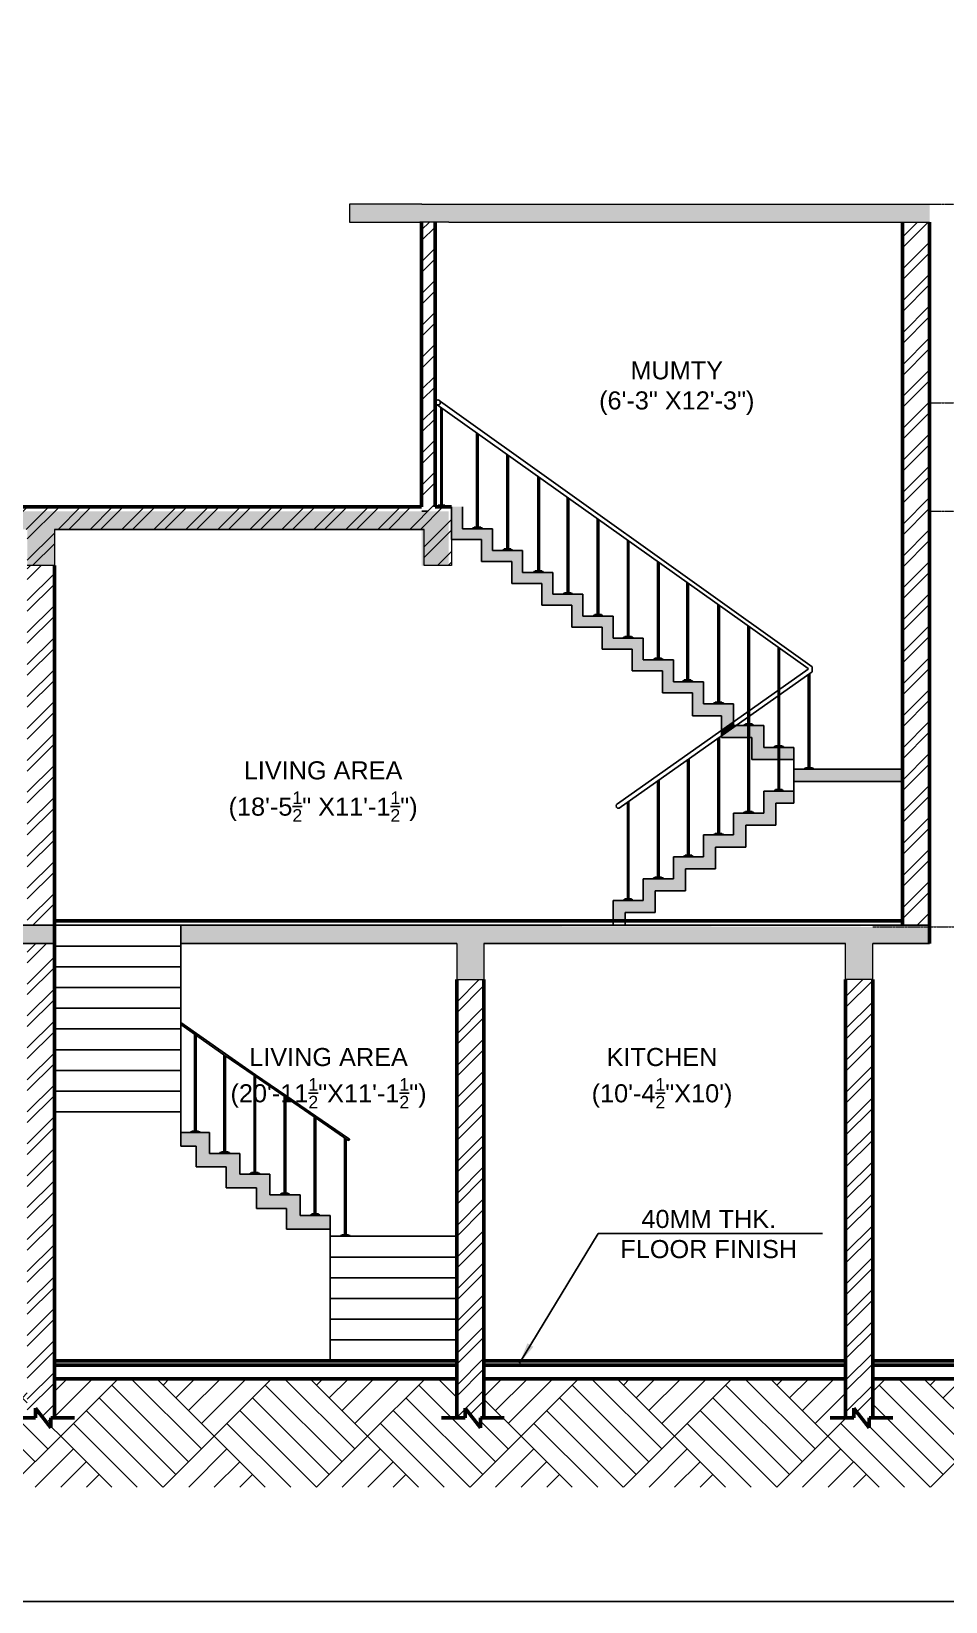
# Model space of a CAD drawing. Header units: inches. Extents: x -22123 to -20407, y -44696 to -43478.
# Drawn here: x -20939 to -20635, y -44696 to -44175 of the extents above; entities that cross this region are included whole.
import ezdxf

# ---------------------------------------------------------------- set-up
doc = ezdxf.new("R2010")
doc.units = ezdxf.units.IN
doc.header["$LTSCALE"] = 0.01
doc.header["$MEASUREMENT"] = 0
doc.linetypes.add('DASHED2', pattern=[0.375, 0.25, -0.125])
for name, color, linetype in [('\\M+5CCEE\\M+5B3E4', 7, 'Continuous'), ('elev', 45, 'Continuous'), ('TEXT', 7, 'Continuous')]:
    doc.layers.add(name, color=color, linetype=linetype)
for name, color, linetype, lineweight in [('A-HATCH', 9, 'Continuous', 5), ('DIMENSION', 253, 'Continuous', 0), ('wall', 30, 'Continuous', 50), ('window', 132, 'Continuous', 25)]:
    doc.layers.add(name, color=color, linetype=linetype, lineweight=lineweight)
doc.styles.get("Standard").update_dxf_attribs({"font": 'arial.ttf'})
doc.dimstyles.get("Standard").update_dxf_attribs({"dimtxt": 6, "dimasz": 2, "dimexe": 0.18, "dimexo": 0.0625, "dimgap": 0.09, "dimtad": 0, "dimtih": 1, "dimtoh": 1, "dimdec": 1, "dimzin": 0, "dimdsep": 46, "dimlunit": 4, "dimtxsty": 'Standard', "dimblk": 'ARCHTICK', "dimcen": 0.09, "dimadec": 0, "dimazin": 0, "dimtfac": 1, "dimtdec": 1, "dimtofl": 0, "dimtmove": 0, "dimatfit": 3, "dimfxl": 1, "dimtolj": 1, "dimtzin": 0, "dimarcsym": 0})

# ---------------------------------------------------------------- blocks, each defined once
blk = doc.blocks.new('_ArchTick')
at = {"color": 0, "linetype": 'ByBlock', "const_width": 0.15}
blk.add_lwpolyline([(-0.5, -0.5), (0.5, 0.5)], dxfattribs=at)

msp = doc.modelspace()

# ---------------------------------------------------------------- hatches: boundary and pattern name
at = {"layer": 'A-HATCH'}
h = msp.add_hatch(color=141, dxfattribs=at)
h.dxf.hatch_style = 1
h.paths.add_polyline_path([(-20809.09953, -44232.41047), (-20833.09894, -44232.41047), (-20833.09894, -44238.41047), (-20809.09953, -44238.41047), (-20800.09953, -44238.41047), (-20640.59953, -44238.41047), (-20640.59953, -44232.41047)])
h = msp.add_hatch(dxfattribs=at)
h.set_pattern_fill('ANSI32', color=256, scale=20, angle=360)
h.set_pattern_definition([(45, (-404.9, -3.7376), (-5.3033009, 5.3033009), []), (45, (-401.3646, -3.7376), (-5.3033009, 5.3033009), [])])
h.paths.add_polyline_path([(-20804.60903, -44238.41047), (-20809.10903, -44238.41047), (-20809.10903, -44332.90913), (-21157.45668, -44332.91047), (-21157.45668, -44334.41047), (-21157.45668, -44352.41047), (-21106.45668, -44352.41047), (-21106.45668, -44340.41047), (-21050.95668, -44340.41047), (-21050.95668, -44352.41047), (-21041.95668, -44352.41047), (-21041.95668, -44340.41047), (-20990.95668, -44340.41047), (-20990.95668, -44352.41047), (-20981.95668, -44352.41047), (-20981.95668, -44340.41047), (-20939.95668, -44340.41047), (-20939.95668, -44352.41047), (-20930.95668, -44352.41047), (-20930.95668, -44340.41047), (-20808.23111, -44340.41047), (-20808.23111, -44352.42345), (-20799.23111, -44352.42345), (-20799.23111, -44332.9091), (-20800.94126, -44332.9091), (-20800.94126, -44332.90911), (-20804.60903, -44332.90911)])
h = msp.add_hatch(dxfattribs=at)
h.set_pattern_fill('ANSI32', color=256, scale=20, angle=360)
h.set_pattern_definition([(45, (-41777.238, -37539.327), (-5.3033009, 5.3033009), []), (45, (-41773.702, -37539.327), (-5.3033009, 5.3033009), [])])
h.paths.add_polyline_path([(-21106.45668, -44544.41047), (-21115.45668, -44544.41047), (-21115.45668, -44635.41047), (-21112.70836, -44635.41047), (-21112.70836, -44632.11218), (-21107.62933, -44638.70875), (-21107.62933, -44635.41047), (-21106.45668, -44635.41047)])
h.paths.add_polyline_path([(-21068.95668, -44489.85604), (-21077.95668, -44489.85604), (-21077.95668, -44635.41047), (-21075.20836, -44635.41047), (-21075.20836, -44632.11218), (-21070.12933, -44638.70875), (-21070.12933, -44635.41047), (-21068.95668, -44635.41047)])
h.paths.add_polyline_path([(-20939.95668, -44635.41047), (-20937.20836, -44635.41047), (-20937.20836, -44632.11218), (-20932.12933, -44638.70875), (-20932.12933, -44635.41047), (-20930.95668, -44635.41047), (-20930.95668, -44477.85604), (-20939.95668, -44477.85604)])
h.paths.add_polyline_path([(-20788.45668, -44489.85604), (-20797.45668, -44489.85604), (-20797.45668, -44635.41047), (-20794.70836, -44635.41047), (-20794.70836, -44632.11218), (-20789.62933, -44638.70875), (-20789.62933, -44635.41047), (-20788.45668, -44635.41047)])
h.paths.add_polyline_path([(-20659.45668, -44489.85604), (-20668.45668, -44489.85604), (-20668.45668, -44635.41047), (-20665.70836, -44635.41047), (-20665.70836, -44632.11218), (-20660.62933, -44638.70875), (-20660.62933, -44635.41047), (-20659.45668, -44635.41047)])
h.paths.add_polyline_path([(-20649.59953, -44471.85604), (-20640.59953, -44471.85604), (-20640.59953, -44374.18311), (-20640.59953, -44238.41047), (-20649.59953, -44238.41047), (-20649.59953, -44374.18311)])
h.paths.add_polyline_path([(-20930.95668, -44352.41047), (-20939.95668, -44352.41047), (-20939.95668, -44471.85604), (-20930.95668, -44471.85604)])
h.paths.add_polyline_path([(-20986.45668, -44471.85604), (-20981.95668, -44471.85604), (-20981.95668, -44352.41047), (-20986.45668, -44352.41047)])
h.paths.add_polyline_path([(-21050.95668, -44471.85604), (-21046.45668, -44471.85604), (-21046.45668, -44352.41047), (-21050.95668, -44352.41047)])
h.paths.add_polyline_path([(-21115.45668, -44471.85604), (-21110.97539, -44471.85604), (-21110.95668, -44352.41047), (-21115.45668, -44352.41047)])
h = msp.add_hatch(color=141, dxfattribs=at)
h.dxf.hatch_style = 1
h.paths.add_polyline_path([(-21115.45668, -44471.85604), (-21157.45668, -44471.85604), (-21157.45668, -44491.49022), (-21157.45668, -44489.85604), (-21115.45668, -44489.85604), (-21077.95668, -44489.85604), (-21068.95668, -44489.85604), (-21068.95668, -44477.85604), (-20930.95668, -44477.85604), (-20930.95668, -44471.85604), (-21077.95668, -44471.85604)])
h.paths.add_polyline_path([(-21157.45668, -44334.41047), (-21157.45668, -44352.41047), (-21106.45668, -44352.41047), (-21106.45668, -44340.41047), (-21050.95668, -44340.41047), (-21050.95668, -44352.41047), (-21041.95668, -44352.41047), (-21041.95668, -44340.41047), (-20990.95668, -44340.41047), (-20990.95668, -44352.41047), (-20981.95668, -44352.41047), (-20981.95668, -44340.41047), (-20939.95668, -44340.41047), (-20939.95668, -44352.41047), (-20930.95668, -44352.41047), (-20930.95668, -44340.41047), (-20809.09953, -44340.41047), (-20809.09953, -44352.42345), (-20800.09953, -44352.42345), (-20800.09953, -44334.41047), (-20807.17953, -44334.41047), (-20807.17953, -44334.41066), (-20809.09972, -44334.41066)])
h.paths.add_polyline_path([(-20788.45668, -44477.85604), (-20668.45668, -44477.85604), (-20668.45668, -44489.85604), (-20659.45668, -44489.85604), (-20659.45668, -44477.85604), (-20640.59953, -44477.85604), (-20640.59953, -44472.41047), (-20888.95668, -44471.85604), (-20888.95668, -44477.85604), (-20797.45668, -44477.85604), (-20797.45668, -44489.85604), (-20788.45668, -44489.85604)])
h = msp.add_hatch(color=256, dxfattribs=at)
h.dxf.hatch_style = 1
h.paths.add_polyline_path([(-20749.23111, -44372.85647), (-20749.23111, -44380.11962), (-20739.23111, -44380.11962), (-20739.23111, -44387.38278), (-20729.23111, -44387.38278), (-20729.23111, -44394.64594), (-20719.23111, -44394.64594), (-20719.23111, -44402.27752), (-20709.59953, -44402.27752), (-20709.59953, -44407.08758), (-20705.59953, -44404.26047), (-20705.59953, -44398.27752), (-20715.59953, -44398.27752), (-20715.59953, -44391.01436), (-20725.59953, -44391.01436), (-20725.59953, -44383.7512), (-20735.59953, -44383.7512), (-20735.59953, -44376.48805), (-20745.59953, -44376.48805), (-20745.59953, -44369.22489), (-20755.59953, -44369.22489), (-20755.59953, -44361.96173), (-20765.59953, -44361.96173), (-20765.59953, -44354.69857), (-20775.59953, -44354.69857), (-20775.59953, -44347.43541), (-20785.59953, -44347.43541), (-20785.59953, -44340.17226), (-20795.59953, -44340.17226), (-20795.59953, -44332.9091), (-20799.23111, -44332.9091), (-20799.23111, -44343.80383), (-20789.23111, -44343.80383), (-20789.23111, -44351.06699), (-20779.23111, -44351.06699), (-20779.23111, -44358.33015), (-20769.23111, -44358.33015), (-20769.23111, -44365.59331), (-20759.23111, -44365.59331), (-20759.23111, -44372.85647)])
h = msp.add_hatch(color=256, dxfattribs=at)
h.dxf.hatch_style = 1
h.paths.add_polyline_path([(-20704.81197, -44405.54068), (-20705.59953, -44405.54068), (-20705.59953, -44404.26047), (-20709.59953, -44407.08758), (-20709.59953, -44408.92442)])
h = msp.add_hatch(color=256, dxfattribs=at)
h.dxf.hatch_style = 1
h.paths.add_polyline_path([(-20715.59953, -44449.11962), (-20725.59953, -44449.11962), (-20725.59953, -44456.38278), (-20735.59953, -44456.38278), (-20735.59953, -44463.64594), (-20745.59953, -44463.64594), (-20745.59953, -44470.36276), (-20741.59953, -44470.36244), (-20741.59953, -44467.64594), (-20731.59953, -44467.64594), (-20731.59953, -44460.38278), (-20721.59953, -44460.38278), (-20721.59953, -44453.11962), (-20711.59953, -44453.11962), (-20711.59953, -44445.85647), (-20701.59953, -44445.85647), (-20701.59953, -44438.59331), (-20691.59953, -44438.59331), (-20691.59953, -44431.33015), (-20685.59953, -44431.33015), (-20685.59953, -44427.33015), (-20695.59953, -44427.33015), (-20695.59953, -44434.59331), (-20705.59953, -44434.59331), (-20705.59953, -44441.85647), (-20715.59953, -44441.85647)])
h.paths.add_polyline_path([(-20685.59953, -44420.06699), (-20685.59953, -44424.06699), (-20649.59953, -44424.06699), (-20649.59953, -44420.06699)])
h.paths.add_polyline_path([(-20699.59953, -44416.80383), (-20690.86635, -44416.80383), (-20690.86635, -44412.80383), (-20692.18566, -44412.80383), (-20695.59953, -44412.80383), (-20695.59953, -44405.54068), (-20700.33271, -44405.54068), (-20700.33271, -44409.54068), (-20699.59953, -44409.54068)])
h.paths.add_polyline_path([(-20690.33271, -44412.80383), (-20690.33271, -44414.12357), (-20690.33271, -44416.80383), (-20685.59953, -44416.80383), (-20685.59953, -44412.80383)])
h.paths.add_polyline_path([(-20700.86635, -44409.54068), (-20700.86635, -44405.54068), (-20702.18566, -44405.54068), (-20704.81197, -44405.54068), (-20709.59953, -44408.92442), (-20709.59953, -44409.54068)])
h = msp.add_hatch(color=256, dxfattribs=at)
h.dxf.hatch_style = 1
h.paths.add_polyline_path([(-20869.45668, -44554.45857), (-20869.45668, -44547.57503), (-20879.45668, -44547.57503), (-20879.45668, -44540.69148), (-20888.95668, -44540.69148), (-20888.95668, -44545.19148), (-20883.95668, -44545.19148), (-20883.95668, -44552.07503), (-20873.95668, -44552.07503), (-20873.95668, -44558.95857), (-20863.95668, -44558.95857), (-20863.95668, -44565.84211), (-20853.95668, -44565.84211), (-20853.95668, -44572.72566), (-20839.45668, -44572.72566), (-20839.45668, -44568.22566), (-20849.45668, -44568.22566), (-20849.45668, -44561.34211), (-20859.45668, -44561.34211), (-20859.45668, -44554.45857)])
h = msp.add_hatch(dxfattribs=at)
h.set_pattern_fill('AR-PARQ1', color=256, scale=3, angle=45)
h.set_pattern_definition([(135, (-41777.238, -37539.327), (-50.91169, 4e-15), [36, -36]), (135, (-41772.995, -37535.084), (-50.91169, 4e-15), [36, -36]), (135, (-41768.753, -37530.84), (-50.91169, 4e-15), [36, -36]), (135, (-41764.51, -37526.6), (-50.91169, 4e-15), [36, -36]), (135, (-41760.267, -37522.356), (-50.91169, 4e-15), [36, -36]), (135, (-41756.025, -37518.114), (-50.91169, 4e-15), [36, -36]), (135, (-41751.782, -37513.87), (-50.91169, 4e-15), [36, -36]), (45, (-41802.694, -37513.87), (50.91169, -4e-15), [36, -36]), (45, (-41806.936, -37509.63), (50.91169, -4e-15), [36, -36]), (45, (-41811.18, -37505.386), (50.91169, -4e-15), [36, -36]), (45, (-41815.42, -37501.143), (50.91169, -4e-15), [36, -36]), (45, (-41819.664, -37496.9), (50.91169, -4e-15), [36, -36]), (45, (-41823.907, -37492.658), (50.91169, -4e-15), [36, -36]), (45, (-41828.15, -37488.415), (50.91169, -4e-15), [36, -36])])
h.paths.add_polyline_path([(-20580.97483, -44622.41047), (-20659.45668, -44622.41047), (-20659.45668, -44635.41047), (-20660.62933, -44635.41047), (-20660.62933, -44638.70875), (-20665.70836, -44632.11218), (-20665.70836, -44635.41047), (-20668.45668, -44635.41047), (-20668.45668, -44622.41047), (-20788.45668, -44622.41047), (-20788.45668, -44635.41047), (-20789.62933, -44635.41047), (-20789.62933, -44638.70875), (-20794.70836, -44632.11218), (-20794.70836, -44635.41047), (-20797.45668, -44635.41047), (-20797.45668, -44622.41047), (-20930.95668, -44622.41047), (-20930.95668, -44635.41047), (-20932.12933, -44635.41047), (-20932.12933, -44638.70875), (-20937.20836, -44632.11218), (-20937.20836, -44635.41047), (-20939.95668, -44635.41047), (-20939.95668, -44622.41047), (-21068.95668, -44622.41047), (-21068.95668, -44635.41047), (-21070.12933, -44635.41047), (-21070.12933, -44638.70875), (-21075.20836, -44632.11218), (-21075.20836, -44635.41047), (-21077.95668, -44635.41047), (-21077.95668, -44622.41047), (-21106.45668, -44622.41047), (-21106.45668, -44635.41047), (-21107.62933, -44635.41047), (-21107.62933, -44638.70875), (-21112.70836, -44632.11218), (-21112.70836, -44635.41047), (-21115.45668, -44635.41047), (-21115.45668, -44622.41047), (-21225.56542, -44622.41047), (-21225.56542, -44658.41047), (-20580.97483, -44658.41047)])

# ---------------------------------------------------------------- linework, layer by layer
for p, q in [((-20930.95668, -44340.41047), (-20808.23111, -44340.41047)), ((-21077.95668, -44471.85604), (-20930.95668, -44471.85604)), ((-20930.95668, -44470.35517), (-20745.59953, -44470.35517)), ((-20930.95668, -44471.85604), (-20876.95668, -44471.85604)), ((-20888.95668, -44540.69148), (-20888.95668, -44471.85604)), ((-20888.95668, -44471.85604), (-20797.45668, -44471.85604)), ((-20888.95668, -44471.85604), (-20640.59953, -44471.85604)), ((-20930.95668, -44477.85604), (-21068.95668, -44477.85604)), ((-20930.95668, -44478.73958), (-20888.95668, -44478.73958)), ((-20888.95668, -44477.85604), (-20797.45668, -44477.85604)), ((-20788.45668, -44477.85604), (-20668.45668, -44477.85604)), ((-20659.45668, -44477.85604), (-20640.59953, -44477.85604)), ((-20930.95668, -44485.62313), (-20888.95668, -44485.62313)), ((-20930.95668, -44492.50667), (-20888.95668, -44492.50667)), ((-20930.95668, -44499.39022), (-20888.95668, -44499.39022)), ((-20930.95668, -44506.27376), (-20888.95668, -44506.27376)), ((-20930.95668, -44513.1573), (-20888.95668, -44513.1573)), ((-20930.95668, -44520.04085), (-20888.95668, -44520.04085)), ((-20930.95668, -44526.92439), (-20888.95668, -44526.92439)), ((-20930.95668, -44533.80794), (-20888.95668, -44533.80794)), ((-20888.95668, -44540.69148), (-20879.45668, -44540.69148)), ((-20888.95668, -44540.69148), (-20888.95668, -44545.19148)), ((-20879.45668, -44547.57503), (-20879.45668, -44540.69148)), ((-20888.95668, -44545.19148), (-20883.95668, -44545.19148)), ((-20883.95668, -44552.07503), (-20883.95668, -44545.19148)), ((-20879.45668, -44547.57503), (-20869.45668, -44547.57503)), ((-20869.45668, -44554.45857), (-20869.45668, -44547.57503)), ((-20883.95668, -44552.07503), (-20873.95668, -44552.07503)), ((-20873.95668, -44558.95857), (-20873.95668, -44552.07503)), ((-20869.45668, -44554.45857), (-20859.45668, -44554.45857)), ((-20859.45668, -44561.34211), (-20859.45668, -44554.45857)), ((-20873.95668, -44558.95857), (-20863.95668, -44558.95857)), ((-20863.95668, -44565.84211), (-20863.95668, -44558.95857)), ((-20863.95668, -44565.84211), (-20853.95668, -44565.84211)), ((-20859.45668, -44561.34211), (-20849.45668, -44561.34211)), ((-20853.95668, -44572.72566), (-20853.95668, -44565.84211)), ((-20849.45668, -44568.22566), (-20849.45668, -44561.34211)), ((-20849.45668, -44568.22566), (-20839.45668, -44568.22566)), ((-20839.45668, -44616.41047), (-20839.45668, -44568.22566)), ((-20853.95668, -44572.72566), (-20839.45668, -44572.72566)), ((-20839.45668, -44575.1092), (-20797.45668, -44575.1092)), ((-20839.45668, -44581.99275), (-20797.45668, -44581.99275)), ((-20839.45668, -44588.87629), (-20797.45668, -44588.87629)), ((-20839.45668, -44595.75984), (-20797.45668, -44595.75984)), ((-20839.45668, -44602.64338), (-20797.45668, -44602.64338)), ((-20839.45668, -44609.52692), (-20797.45668, -44609.52692))]:
    msp.add_line(p, q)
at = {"layer": '\\M+5CCEE\\M+5B3E4', "color": 153, "linetype": 'DASHED2', "lineweight": 0}
for p, q in [((-20640.59953, -44232.41047), (-20551.80302, -44232.41047)), ((-20640.59953, -44298.41047), (-20551.80302, -44298.41047)), ((-20640.59953, -44334.41047), (-20551.80302, -44334.41047)), ((-20659.45668, -44472.41047), (-20550.14941, -44472.41047)), ((-20659.45668, -44472.41047), (-20550.14941, -44472.41047)), ((-20659.45668, -44616.41047), (-20550.14941, -44616.41047))]:
    msp.add_line(p, q, dxfattribs=at)
at = {"layer": 'DIMENSION', "color": 0, "lineweight": 0, "ltscale": 12}
for p, q in [((-20809.09894, -44232.41047), (-20833.09894, -44232.41047)), ((-20833.09894, -44232.41047), (-20833.09894, -44238.41047)), ((-20809.09953, -44232.41047), (-20640.59953, -44232.41047)), ((-20833.09894, -44238.41047), (-20809.09953, -44238.41047)), ((-20800.09953, -44238.41047), (-20809.09953, -44238.41047)), ((-20800.09953, -44238.41047), (-20640.59953, -44238.41047)), ((-20799.23111, -44332.9091), (-20799.23111, -44352.42345)), ((-20930.95668, -44340.41047), (-20930.95668, -44352.41047)), ((-20808.23111, -44352.42345), (-20808.23111, -44340.41047)), ((-20930.95668, -44352.41047), (-20939.95668, -44352.41047)), ((-20799.23111, -44352.42345), (-20808.23111, -44352.42345)), ((-20797.45668, -44477.85604), (-20797.45668, -44489.85604)), ((-20788.45668, -44477.85604), (-20788.45668, -44489.85604)), ((-20668.45668, -44489.85604), (-20668.45668, -44477.85604)), ((-20659.45668, -44489.85604), (-20659.45668, -44477.85604)), ((-20797.45668, -44489.85604), (-20788.45668, -44489.85604)), ((-20659.45668, -44489.85604), (-20668.45668, -44489.85604))]:
    msp.add_line(p, q, dxfattribs=at)
at = {"layer": 'elev'}
for p, q in [((-20680.849, -44386.54124), (-20804.00539, -44299.04866)), ((-20679.51489, -44386.06364), (-20802.91352, -44297.981)), ((-20802.79421, -44332.37546), (-20802.79421, -44299.90911)), ((-20802.26057, -44332.37546), (-20802.26057, -44300.28822)), ((-20790.86635, -44339.63861), (-20790.86635, -44308.38288)), ((-20790.33271, -44339.63861), (-20790.33271, -44308.76199)), ((-20802.79421, -44332.37546), (-20802.79421, -44312.84886)), ((-20802.26057, -44332.37546), (-20802.26057, -44312.58204)), ((-20780.86635, -44346.90177), (-20780.86635, -44315.48706)), ((-20790.86635, -44339.63861), (-20790.86635, -44320.11201)), ((-20790.33271, -44339.63861), (-20790.33271, -44319.84519)), ((-20780.33271, -44346.90177), (-20780.33271, -44315.86617)), ((-20770.59953, -44354.16493), (-20770.59953, -44322.7808)), ((-20770.06589, -44354.16493), (-20770.06589, -44323.15991)), ((-20780.86635, -44346.90177), (-20780.86635, -44327.37517)), ((-20780.33271, -44346.90177), (-20780.33271, -44327.10835)), ((-20760.86635, -44361.42808), (-20760.86635, -44329.69543)), ((-20760.33271, -44361.42808), (-20760.33271, -44330.07454)), ((-20800.94126, -44332.64228), (-20804.11352, -44332.64228)), ((-20804.11352, -44332.90911), (-20804.11352, -44332.64228)), ((-20804.11352, -44332.90911), (-20800.94126, -44332.90911)), ((-20803.63543, -44332.37546), (-20801.41935, -44332.37546)), ((-20803.63543, -44332.64228), (-20803.63543, -44332.37546)), ((-20801.41935, -44332.64228), (-20803.63543, -44332.64228)), ((-20801.41935, -44332.37546), (-20801.41935, -44332.64228)), ((-20800.94126, -44332.90911), (-20800.94126, -44332.64228)), ((-20770.59953, -44354.16493), (-20770.59953, -44334.63833)), ((-20770.06589, -44354.16493), (-20770.06589, -44334.37151)), ((-20789.0134, -44339.90543), (-20792.18566, -44339.90543)), ((-20792.18566, -44340.17226), (-20792.18566, -44339.90543)), ((-20792.18566, -44340.17226), (-20789.0134, -44340.17226)), ((-20791.70757, -44339.63861), (-20789.49149, -44339.63861)), ((-20791.70757, -44339.90543), (-20791.70757, -44339.63861)), ((-20789.49149, -44339.90543), (-20791.70757, -44339.90543)), ((-20789.49149, -44339.63861), (-20789.49149, -44339.90543)), ((-20789.0134, -44340.17226), (-20789.0134, -44339.90543)), ((-20760.33271, -44361.42808), (-20760.33271, -44341.63466)), ((-20750.86635, -44368.69124), (-20750.86635, -44336.79962)), ((-20750.33271, -44368.69124), (-20750.33271, -44337.17873)), ((-20781.70757, -44346.90177), (-20779.49149, -44346.90177)), ((-20781.70757, -44347.16859), (-20781.70757, -44346.90177)), ((-20779.49149, -44346.90177), (-20779.49149, -44347.16859)), ((-20760.86635, -44361.42808), (-20760.86635, -44341.90149)), ((-20740.86635, -44375.9544), (-20740.86635, -44343.9038)), ((-20740.33271, -44375.9544), (-20740.33271, -44344.28291)), ((-20779.0134, -44347.16859), (-20782.18566, -44347.16859)), ((-20782.18566, -44347.43541), (-20782.18566, -44347.16859)), ((-20782.18566, -44347.43541), (-20779.0134, -44347.43541)), ((-20779.49149, -44347.16859), (-20781.70757, -44347.16859)), ((-20779.0134, -44347.43541), (-20779.0134, -44347.16859)), ((-20750.86635, -44368.69124), (-20750.86635, -44349.16464)), ((-20750.33271, -44368.69124), (-20750.33271, -44348.89782)), ((-20730.86635, -44383.21756), (-20730.86635, -44351.00798)), ((-20730.33271, -44383.21756), (-20730.33271, -44351.3871)), ((-20768.74658, -44354.43175), (-20771.91884, -44354.43175)), ((-20771.91884, -44354.69857), (-20771.91884, -44354.43175)), ((-20771.91884, -44354.69857), (-20768.74658, -44354.69857)), ((-20771.44075, -44354.16493), (-20769.22467, -44354.16493)), ((-20771.44075, -44354.43175), (-20771.44075, -44354.16493)), ((-20769.22467, -44354.43175), (-20771.44075, -44354.43175)), ((-20769.22467, -44354.16493), (-20769.22467, -44354.43175)), ((-20768.74658, -44354.69857), (-20768.74658, -44354.43175)), ((-20740.86635, -44375.9544), (-20740.86635, -44356.4278)), ((-20740.33271, -44375.9544), (-20740.33271, -44356.16098)), ((-20759.0134, -44361.69491), (-20762.18566, -44361.69491)), ((-20762.18566, -44361.96173), (-20762.18566, -44361.69491)), ((-20762.18566, -44361.96173), (-20759.0134, -44361.96173)), ((-20761.70757, -44361.42808), (-20759.49149, -44361.42808)), ((-20761.70757, -44361.69491), (-20761.70757, -44361.42808)), ((-20759.49149, -44361.69491), (-20761.70757, -44361.69491)), ((-20759.49149, -44361.42808), (-20759.49149, -44361.69491)), ((-20759.0134, -44361.96173), (-20759.0134, -44361.69491)), ((-20721.13318, -44390.37912), (-20721.13318, -44357.92261)), ((-20720.59953, -44390.37912), (-20720.59953, -44358.30172)), ((-20730.86635, -44383.1601), (-20730.86635, -44363.69096)), ((-20730.33271, -44383.1601), (-20730.33271, -44363.42414)), ((-20710.86635, -44397.74387), (-20710.86635, -44365.21635)), ((-20710.33271, -44397.74387), (-20710.33271, -44365.59547)), ((-20749.0134, -44368.95807), (-20752.18566, -44368.95807)), ((-20752.18566, -44369.22489), (-20752.18566, -44368.95807)), ((-20752.18566, -44369.22489), (-20749.0134, -44369.22489)), ((-20751.70757, -44368.69124), (-20749.49149, -44368.69124)), ((-20751.70757, -44368.95807), (-20751.70757, -44368.69124)), ((-20749.49149, -44368.95807), (-20751.70757, -44368.95807)), ((-20749.49149, -44368.69124), (-20749.49149, -44368.95807)), ((-20749.0134, -44369.22489), (-20749.0134, -44368.95807)), ((-20721.13318, -44390.37912), (-20721.13318, -44370.85252)), ((-20720.59953, -44390.37912), (-20720.59953, -44370.5857)), ((-20700.86635, -44405.00703), (-20700.86635, -44372.32054)), ((-20700.33271, -44405.00703), (-20700.33271, -44372.69965)), ((-20739.0134, -44376.22122), (-20742.18566, -44376.22122)), ((-20742.18566, -44376.48805), (-20742.18566, -44376.22122)), ((-20742.18566, -44376.48805), (-20739.0134, -44376.48805)), ((-20741.70757, -44375.9544), (-20739.49149, -44375.9544)), ((-20741.70757, -44376.22122), (-20741.70757, -44375.9544)), ((-20739.49149, -44376.22122), (-20741.70757, -44376.22122)), ((-20739.49149, -44375.9544), (-20739.49149, -44376.22122)), ((-20739.0134, -44376.48805), (-20739.0134, -44376.22122)), ((-20729.0134, -44383.48438), (-20732.18566, -44383.48438)), ((-20732.18566, -44383.7512), (-20732.18566, -44383.48438)), ((-20731.70757, -44383.21756), (-20729.49149, -44383.21756)), ((-20731.70757, -44383.48438), (-20731.70757, -44383.21756)), ((-20729.49149, -44383.48438), (-20731.70757, -44383.48438)), ((-20729.49149, -44383.21756), (-20729.49149, -44383.48438)), ((-20729.0134, -44383.7512), (-20729.0134, -44383.48438)), ((-20690.86635, -44414.12357), (-20690.86635, -44379.42472)), ((-20690.33271, -44414.12357), (-20690.33271, -44379.80383)), ((-20744.12291, -44431.48794), (-20680.849, -44386.76735)), ((-20743.55884, -44432.9261), (-20679.51489, -44387.66126)), ((-20732.18566, -44383.7512), (-20729.0134, -44383.7512)), ((-20680.86635, -44419.53335), (-20680.86635, -44388.61645)), ((-20680.849, -44386.54124), (-20680.849, -44386.76735)), ((-20680.33271, -44419.53335), (-20680.33271, -44388.23928)), ((-20679.51489, -44386.06364), (-20679.51489, -44387.66126)), ((-20719.28022, -44390.64594), (-20722.45249, -44390.64594)), ((-20722.45249, -44390.91276), (-20722.45249, -44390.64594)), ((-20722.45249, -44390.91276), (-20719.28022, -44390.91276)), ((-20721.9744, -44390.37912), (-20719.75831, -44390.37912)), ((-20721.9744, -44390.64594), (-20721.9744, -44390.37912)), ((-20719.75831, -44390.64594), (-20721.9744, -44390.64594)), ((-20719.75831, -44390.37912), (-20719.75831, -44390.64594)), ((-20719.28022, -44390.91276), (-20719.28022, -44390.64594)), ((-20709.0134, -44398.0107), (-20712.18566, -44398.0107)), ((-20712.18566, -44398.27752), (-20712.18566, -44398.0107)), ((-20712.18566, -44398.27752), (-20709.0134, -44398.27752)), ((-20711.70757, -44397.74387), (-20709.49149, -44397.74387)), ((-20711.70757, -44398.0107), (-20711.70757, -44397.74387)), ((-20709.49149, -44398.0107), (-20711.70757, -44398.0107)), ((-20709.49149, -44397.74387), (-20709.49149, -44398.0107)), ((-20709.0134, -44398.27752), (-20709.0134, -44398.0107)), ((-20690.86635, -44426.79651), (-20690.86635, -44394.59697)), ((-20690.33271, -44426.79651), (-20690.33271, -44394.33015)), ((-20700.86635, -44434.32649), (-20700.86635, -44401.86013)), ((-20700.33271, -44434.32649), (-20700.33271, -44401.59331)), ((-20710.33271, -44441.32282), (-20710.33271, -44409.44261)), ((-20699.0134, -44405.27385), (-20702.18566, -44405.27385)), ((-20702.18566, -44405.54068), (-20702.18566, -44405.27385)), ((-20702.18566, -44405.54068), (-20699.0134, -44405.54068)), ((-20701.70757, -44405.00703), (-20699.49149, -44405.00703)), ((-20701.70757, -44405.27385), (-20701.70757, -44405.00703)), ((-20699.49149, -44405.27385), (-20701.70757, -44405.27385)), ((-20699.49149, -44405.00703), (-20699.49149, -44405.27385)), ((-20699.0134, -44405.54068), (-20699.0134, -44405.27385)), ((-20710.86635, -44441.32282), (-20710.86635, -44409.81978)), ((-20689.0134, -44412.53701), (-20692.18566, -44412.53701)), ((-20692.18566, -44412.80383), (-20692.18566, -44412.53701)), ((-20692.18566, -44412.80383), (-20689.0134, -44412.80383)), ((-20691.70757, -44412.27019), (-20689.49149, -44412.27019)), ((-20691.70757, -44412.53701), (-20691.70757, -44412.27019)), ((-20689.49149, -44412.53701), (-20691.70757, -44412.53701)), ((-20689.49149, -44412.27019), (-20689.49149, -44412.53701)), ((-20689.0134, -44412.80383), (-20689.0134, -44412.53701)), ((-20720.86635, -44448.58598), (-20720.86635, -44416.88755)), ((-20720.33271, -44448.58598), (-20720.33271, -44416.51039)), ((-20679.0134, -44419.80017), (-20682.18566, -44419.80017)), ((-20682.18566, -44419.80017), (-20682.18566, -44420.06699)), ((-20681.70757, -44419.53335), (-20679.49149, -44419.53335)), ((-20681.70757, -44419.80017), (-20681.70757, -44419.53335)), ((-20679.49149, -44419.80017), (-20681.70757, -44419.80017)), ((-20679.49149, -44419.53335), (-20679.49149, -44419.80017)), ((-20679.0134, -44420.06699), (-20679.0134, -44419.80017)), ((-20730.86635, -44455.84914), (-20730.86635, -44423.95533)), ((-20730.33271, -44455.84914), (-20730.33271, -44423.57816)), ((-20682.18566, -44420.06699), (-20679.0134, -44420.06699)), ((-20689.0134, -44427.06333), (-20692.18566, -44427.06333)), ((-20692.18566, -44427.33015), (-20692.18566, -44427.06333)), ((-20692.18566, -44427.33015), (-20689.0134, -44427.33015)), ((-20691.70757, -44426.79651), (-20689.49149, -44426.79651)), ((-20691.70757, -44427.06333), (-20691.70757, -44426.79651)), ((-20689.49149, -44427.06333), (-20691.70757, -44427.06333)), ((-20689.49149, -44426.79651), (-20689.49149, -44427.06333)), ((-20689.0134, -44427.33015), (-20689.0134, -44427.06333)), ((-20740.86635, -44463.1123), (-20740.86635, -44431.02311)), ((-20740.33271, -44463.1123), (-20740.33271, -44430.64594)), ((-20699.0134, -44434.32649), (-20702.18566, -44434.32649)), ((-20702.18566, -44434.59331), (-20702.18566, -44434.32649)), ((-20702.18566, -44434.59331), (-20699.0134, -44434.59331)), ((-20701.70757, -44434.05966), (-20699.49149, -44434.05966)), ((-20701.70757, -44434.32649), (-20701.70757, -44434.05966)), ((-20699.49149, -44434.32649), (-20701.70757, -44434.32649)), ((-20699.49149, -44434.05966), (-20699.49149, -44434.32649)), ((-20699.0134, -44434.59331), (-20699.0134, -44434.32649)), ((-20709.0134, -44441.58964), (-20712.18566, -44441.58964)), ((-20712.18566, -44441.58964), (-20712.18566, -44441.85647)), ((-20712.18566, -44441.85647), (-20709.0134, -44441.85647)), ((-20711.70757, -44441.32282), (-20709.49149, -44441.32282)), ((-20711.70757, -44441.58964), (-20711.70757, -44441.32282)), ((-20709.49149, -44441.58964), (-20711.70757, -44441.58964)), ((-20709.49149, -44441.32282), (-20709.49149, -44441.58964)), ((-20709.0134, -44441.85647), (-20709.0134, -44441.58964)), ((-20719.0134, -44448.8528), (-20722.18566, -44448.8528)), ((-20722.18566, -44448.8528), (-20722.18566, -44449.11962)), ((-20722.18566, -44449.11962), (-20719.0134, -44449.11962)), ((-20721.70757, -44448.58598), (-20719.49149, -44448.58598)), ((-20721.70757, -44448.8528), (-20721.70757, -44448.58598)), ((-20719.49149, -44448.8528), (-20721.70757, -44448.8528)), ((-20719.49149, -44448.58598), (-20719.49149, -44448.8528)), ((-20719.0134, -44449.11962), (-20719.0134, -44448.8528)), ((-20729.0134, -44456.11596), (-20732.18566, -44456.11596)), ((-20732.18566, -44456.11596), (-20732.18566, -44456.38278)), ((-20732.18566, -44456.38278), (-20729.0134, -44456.38278)), ((-20731.70757, -44455.84914), (-20729.49149, -44455.84914)), ((-20731.70757, -44456.11596), (-20731.70757, -44455.84914)), ((-20729.49149, -44456.11596), (-20731.70757, -44456.11596)), ((-20729.49149, -44455.84914), (-20729.49149, -44456.11596)), ((-20729.0134, -44456.38278), (-20729.0134, -44456.11596)), ((-20739.0134, -44463.37912), (-20742.18566, -44463.37912)), ((-20742.18566, -44463.37912), (-20742.18566, -44463.64594)), ((-20742.18566, -44463.64594), (-20739.0134, -44463.64594)), ((-20741.70757, -44463.1123), (-20739.49149, -44463.1123)), ((-20741.70757, -44463.37912), (-20741.70757, -44463.1123)), ((-20739.49149, -44463.37912), (-20741.70757, -44463.37912)), ((-20739.49149, -44463.1123), (-20739.49149, -44463.37912)), ((-20739.0134, -44463.64594), (-20739.0134, -44463.37912)), ((-20888.95668, -44504.14958), (-20874.18985, -44514.57503)), ((-20874.7235, -44514.84185), (-20888.95668, -44504.79316)), ((-20884.4735, -44540.15784), (-20884.4735, -44507.9583)), ((-20883.93985, -44540.15784), (-20883.93985, -44508.33506)), ((-20874.7235, -44547.04138), (-20874.7235, -44514.84185)), ((-20864.7235, -44521.72539), (-20874.7235, -44514.84185)), ((-20874.18985, -44514.57503), (-20864.18985, -44521.45857)), ((-20874.18985, -44547.04138), (-20874.18985, -44515.20918)), ((-20864.7235, -44553.92493), (-20864.7235, -44521.72539)), ((-20854.7235, -44528.60894), (-20864.7235, -44521.72539)), ((-20864.18985, -44521.45857), (-20854.18985, -44528.34211)), ((-20864.18985, -44553.92493), (-20864.18985, -44522.09273)), ((-20854.7235, -44560.80847), (-20854.7235, -44528.60894)), ((-20844.7235, -44535.49248), (-20854.7235, -44528.60894)), ((-20854.18985, -44528.34211), (-20844.18985, -44535.22566)), ((-20854.18985, -44560.80847), (-20854.18985, -44528.97627)), ((-20844.7235, -44567.69201), (-20844.7235, -44535.49248)), ((-20833.58861, -44543.15723), (-20844.7235, -44535.49248)), ((-20844.18985, -44535.22566), (-20833.38939, -44542.66021)), ((-20844.18985, -44567.69201), (-20844.18985, -44535.85982)), ((-20882.62054, -44540.42466), (-20885.79281, -44540.42466)), ((-20885.79281, -44540.42466), (-20885.79281, -44540.69148)), ((-20885.79281, -44540.69148), (-20882.62054, -44540.69148)), ((-20885.31472, -44540.15784), (-20883.09863, -44540.15784)), ((-20885.31472, -44540.42466), (-20885.31472, -44540.15784)), ((-20883.09863, -44540.42466), (-20885.31472, -44540.42466)), ((-20883.09863, -44540.15784), (-20883.09863, -44540.42466)), ((-20882.62054, -44540.69148), (-20882.62054, -44540.42466)), ((-20834.7235, -44574.57556), (-20834.7235, -44542.37602)), ((-20834.18985, -44574.57556), (-20834.18985, -44542.74336)), ((-20872.87054, -44547.3082), (-20876.04281, -44547.3082)), ((-20876.04281, -44547.3082), (-20876.04281, -44547.57503)), ((-20876.04281, -44547.57503), (-20872.87054, -44547.57503)), ((-20875.56472, -44547.04138), (-20873.34863, -44547.04138)), ((-20875.56472, -44547.3082), (-20875.56472, -44547.04138)), ((-20873.34863, -44547.3082), (-20875.56472, -44547.3082)), ((-20873.34863, -44547.04138), (-20873.34863, -44547.3082)), ((-20872.87054, -44547.57503), (-20872.87054, -44547.3082)), ((-20862.87054, -44554.19175), (-20866.04281, -44554.19175)), ((-20866.04281, -44554.19175), (-20866.04281, -44554.45857)), ((-20866.04281, -44554.45857), (-20862.87054, -44554.45857)), ((-20865.56472, -44553.92493), (-20863.34863, -44553.92493)), ((-20865.56472, -44554.19175), (-20865.56472, -44553.92493)), ((-20863.34863, -44554.19175), (-20865.56472, -44554.19175)), ((-20863.34863, -44553.92493), (-20863.34863, -44554.19175)), ((-20862.87054, -44554.45857), (-20862.87054, -44554.19175)), ((-20852.87054, -44561.07529), (-20856.04281, -44561.07529)), ((-20856.04281, -44561.07529), (-20856.04281, -44561.34211)), ((-20856.04281, -44561.34211), (-20852.87054, -44561.34211)), ((-20855.56472, -44560.80847), (-20853.34863, -44560.80847)), ((-20855.56472, -44561.07529), (-20855.56472, -44560.80847)), ((-20853.34863, -44561.07529), (-20855.56472, -44561.07529)), ((-20853.34863, -44560.80847), (-20853.34863, -44561.07529)), ((-20852.87054, -44561.34211), (-20852.87054, -44561.07529)), ((-20842.87054, -44567.95884), (-20846.04281, -44567.95884)), ((-20846.04281, -44567.95884), (-20846.04281, -44568.22566)), ((-20846.04281, -44568.22566), (-20842.87054, -44568.22566)), ((-20845.56472, -44567.69201), (-20843.34863, -44567.69201)), ((-20845.56472, -44567.95884), (-20845.56472, -44567.69201)), ((-20843.34863, -44567.95884), (-20845.56472, -44567.95884)), ((-20843.34863, -44567.69201), (-20843.34863, -44567.95884)), ((-20842.87054, -44568.22566), (-20842.87054, -44567.95884)), ((-20832.87054, -44574.84238), (-20836.04281, -44574.84238)), ((-20836.04281, -44574.84238), (-20836.04281, -44575.1092)), ((-20836.04281, -44575.1092), (-20832.87054, -44575.1092)), ((-20835.56472, -44574.57556), (-20833.34863, -44574.57556)), ((-20835.56472, -44574.84238), (-20835.56472, -44574.57556)), ((-20833.34863, -44574.84238), (-20835.56472, -44574.84238)), ((-20833.34863, -44574.57556), (-20833.34863, -44574.84238)), ((-20832.87054, -44575.1092), (-20832.87054, -44574.84238))]:
    msp.add_line(p, q, dxfattribs=at)
msp.add_circle((-20803.70059, -44298.26823), 0.83784, dxfattribs=at)
for centre, radius, start, end in [((-20743.84088, -44432.20702), 0.77241, 111.4159115, 319.0877227), ((-20833.3712, -44542.95593), 0.29628, 222.7974721, 93.5182488)]:
    msp.add_arc(centre, radius, start, end, dxfattribs=at)
at = {"layer": 'TEXT'}
for p, q in [((-20799.23111, -44343.80383), (-20799.23111, -44332.9091)), ((-20795.59953, -44340.17226), (-20795.59953, -44332.9091)), ((-20785.59953, -44340.17226), (-20795.59953, -44340.17226)), ((-20785.59953, -44347.43541), (-20785.59953, -44340.17226)), ((-20789.23111, -44343.80383), (-20799.23111, -44343.80383)), ((-20789.23111, -44351.06699), (-20789.23111, -44343.80383)), ((-20779.23111, -44351.06699), (-20789.23111, -44351.06699)), ((-20775.59953, -44347.43541), (-20785.59953, -44347.43541)), ((-20779.23111, -44358.33015), (-20779.23111, -44351.06699)), ((-20775.59953, -44354.69857), (-20775.59953, -44347.43541)), ((-20765.59953, -44354.69857), (-20775.59953, -44354.69857)), ((-20765.59953, -44361.96173), (-20765.59953, -44354.69857)), ((-20769.23111, -44358.33015), (-20779.23111, -44358.33015)), ((-20769.23111, -44365.59331), (-20769.23111, -44358.33015)), ((-20755.59953, -44361.96173), (-20765.59953, -44361.96173)), ((-20755.59953, -44369.22489), (-20755.59953, -44361.96173)), ((-20759.23111, -44365.59331), (-20769.23111, -44365.59331)), ((-20759.23111, -44372.85647), (-20759.23111, -44365.59331)), ((-20749.23111, -44372.85647), (-20759.23111, -44372.85647)), ((-20745.59953, -44369.22489), (-20755.59953, -44369.22489)), ((-20749.23111, -44380.11962), (-20749.23111, -44372.85647)), ((-20745.59953, -44376.48805), (-20745.59953, -44369.22489)), ((-20735.59953, -44376.48805), (-20745.59953, -44376.48805)), ((-20735.59953, -44383.7512), (-20735.59953, -44376.48805)), ((-20739.23111, -44380.11962), (-20749.23111, -44380.11962)), ((-20739.23111, -44387.38278), (-20739.23111, -44380.11962)), ((-20729.23111, -44387.38278), (-20739.23111, -44387.38278)), ((-20725.59953, -44383.7512), (-20735.59953, -44383.7512)), ((-20729.23111, -44394.64594), (-20729.23111, -44387.38278)), ((-20725.59953, -44391.01436), (-20725.59953, -44383.7512)), ((-20715.59953, -44391.01436), (-20725.59953, -44391.01436)), ((-20715.59953, -44398.27752), (-20715.59953, -44391.01436)), ((-20719.23111, -44394.64594), (-20729.23111, -44394.64594)), ((-20719.23111, -44402.27752), (-20719.23111, -44394.64594)), ((-20705.59953, -44398.27752), (-20715.59953, -44398.27752)), ((-20705.59953, -44405.54068), (-20705.59953, -44398.27752)), ((-20709.59953, -44402.27752), (-20719.23111, -44402.27752)), ((-20709.59953, -44409.54068), (-20709.59953, -44402.27752)), ((-20699.59953, -44409.54068), (-20709.59953, -44409.54068)), ((-20695.59953, -44405.54068), (-20705.59953, -44405.54068)), ((-20699.59953, -44416.80383), (-20699.59953, -44409.54068)), ((-20695.59953, -44412.80383), (-20695.59953, -44405.54068)), ((-20685.59953, -44412.80383), (-20695.59953, -44412.80383)), ((-20685.59953, -44412.80383), (-20685.59953, -44431.33015)), ((-20685.59953, -44416.80383), (-20699.59953, -44416.80383)), ((-20685.59953, -44420.06699), (-20649.59953, -44420.06699)), ((-20685.59953, -44424.06699), (-20649.59953, -44424.06699)), ((-20685.59953, -44427.33015), (-20695.59953, -44427.33015)), ((-20695.59953, -44427.33015), (-20695.59953, -44434.59331)), ((-20695.59953, -44434.59331), (-20705.59953, -44434.59331)), ((-20705.59953, -44434.59331), (-20705.59953, -44441.85647)), ((-20685.59953, -44431.33015), (-20691.59953, -44431.33015)), ((-20691.59953, -44431.33015), (-20691.59953, -44438.59331)), ((-20691.59953, -44438.59331), (-20701.59953, -44438.59331)), ((-20701.59953, -44438.59331), (-20701.59953, -44445.85647)), ((-20705.59953, -44441.85647), (-20715.59953, -44441.85647)), ((-20715.59953, -44441.85647), (-20715.59953, -44449.11962)), ((-20701.59953, -44445.85647), (-20711.59953, -44445.85647)), ((-20711.59953, -44445.85647), (-20711.59953, -44453.11962)), ((-20715.59953, -44449.11962), (-20725.59953, -44449.11962)), ((-20725.59953, -44449.11962), (-20725.59953, -44456.38278)), ((-20725.59953, -44456.38278), (-20735.59953, -44456.38278)), ((-20735.59953, -44456.38278), (-20735.59953, -44463.64594)), ((-20711.59953, -44453.11962), (-20721.59953, -44453.11962)), ((-20721.59953, -44453.11962), (-20721.59953, -44460.38278)), ((-20721.59953, -44460.38278), (-20731.59953, -44460.38278)), ((-20731.59953, -44460.38278), (-20731.59953, -44467.64594)), ((-20735.59953, -44463.64594), (-20745.59953, -44463.64594)), ((-20745.59953, -44463.64594), (-20745.59953, -44471.85604)), ((-20731.59953, -44467.64594), (-20741.59953, -44467.64594)), ((-20741.59953, -44467.64594), (-20741.59953, -44471.85604))]:
    msp.add_line(p, q, dxfattribs=at)
msp.add_lwpolyline([(-22122.54174, -43477.96482), (-20407.20715, -43477.96482), (-20407.20715, -44696.37943), (-22122.54174, -44696.37943)], close=True, dxfattribs=at)
at = {"layer": 'wall'}
for p, q in [((-20809.10903, -44332.90913), (-20809.10903, -44238.1683)), ((-20804.60903, -44332.9091), (-20804.60903, -44238.1683)), ((-20649.59953, -44334.41047), (-20649.59953, -44238.41047)), ((-20640.59953, -44334.41047), (-20640.59953, -44238.41047)), ((-21157.45668, -44332.91047), (-20809.10903, -44332.90913)), ((-20799.24494, -44332.9091), (-20804.60903, -44332.9091)), ((-20649.59953, -44471.85604), (-20649.59953, -44334.41047)), ((-20640.59953, -44477.85604), (-20640.59953, -44334.41047)), ((-20930.95668, -44471.85604), (-20930.95668, -44352.41047)), ((-20930.99799, -44470.37741), (-20649.59953, -44470.35517)), ((-20930.95668, -44635.41047), (-20930.95668, -44471.85604)), ((-20797.45668, -44635.41047), (-20797.45668, -44489.85604)), ((-20788.45668, -44635.41047), (-20788.45668, -44489.85604)), ((-20668.45668, -44635.41047), (-20668.45668, -44489.85604)), ((-20659.45668, -44635.41047), (-20659.45668, -44489.85604)), ((-20930.95668, -44616.41047), (-20797.45668, -44616.41047)), ((-20930.95668, -44617.91047), (-20797.45668, -44617.91047)), ((-20788.45668, -44616.41047), (-20668.45668, -44616.41047)), ((-20788.45668, -44617.91047), (-20668.45668, -44617.91047)), ((-20659.45668, -44616.41047), (-20580.97483, -44616.41047)), ((-20659.45668, -44617.91047), (-20580.97483, -44617.91047)), ((-20930.95668, -44622.41047), (-20797.45668, -44622.41047)), ((-20788.45668, -44622.41047), (-20668.45668, -44622.41047)), ((-20659.45668, -44622.41047), (-20580.97483, -44622.41047)), ((-20937.20836, -44632.11218), (-20932.12933, -44638.70875)), ((-20937.20836, -44635.41047), (-20937.20836, -44632.11218)), ((-20794.70836, -44632.11218), (-20789.62933, -44638.70875)), ((-20794.70836, -44635.41047), (-20794.70836, -44632.11218)), ((-20665.70836, -44632.11218), (-20660.62933, -44638.70875)), ((-20665.70836, -44635.41047), (-20665.70836, -44632.11218)), ((-20937.20836, -44635.41047), (-20945.05031, -44635.41047)), ((-20924.28739, -44635.41047), (-20932.12933, -44635.41047)), ((-20932.12933, -44638.70875), (-20932.12933, -44635.41047)), ((-20794.70836, -44635.41047), (-20802.55031, -44635.41047)), ((-20781.78739, -44635.41047), (-20789.62933, -44635.41047)), ((-20789.62933, -44638.70875), (-20789.62933, -44635.41047)), ((-20665.70836, -44635.41047), (-20673.55031, -44635.41047)), ((-20652.78739, -44635.41047), (-20660.62933, -44635.41047)), ((-20660.62933, -44638.70875), (-20660.62933, -44635.41047))]:
    msp.add_line(p, q, dxfattribs=at)
at = {"layer": 'window'}
msp.add_line((-20807.17953, -44334.41066), (-20809.09972, -44334.41066), dxfattribs=at)

# ---------------------------------------------------------------- texts
at = {"layer": 'TEXT', "char_height": 6, "width": 3690.5600847}
for s, insert, attachment_point in [('\\A1;\\pxqc;MUMTY\\P(6\'-3" X12\'-3{\\H1x;")}', (-18879.18875, -44284.59181), 3), ('\\A1;\\pxqc;LIVING AREA\\P(18\'-5{\\H0.7x;\\S1/2;}" X11\'-1{\\H0.7x;\\S1/2;\\H1.4286x;")}', (-18996.53245, -44417.4082), 3), ('\\A1;\\pxqc;LIVING AREA\\P(20\'-11{\\H0.7x;\\S1/2;}"X11\'-1{\\H0.7x;\\S1/2;}")', (-18994.72406, -44512.58009), 3), ('\\A1;\\pxqc;KITCHEN\\P(10\'-4{\\H0.7x;\\S1/2;}"X10\') ', (-18884.07679, -44512.58009), 3), ('\\pxqc;40MM THK. \\PFLOOR FINISH', (-22559.12536, -44566.34046), 1)]:
    msp.add_mtext(s, dxfattribs=dict(at, insert=insert, attachment_point=attachment_point))

# ---------------------------------------------------------------- leaders
at = {"layer": 'TEXT'}
msp.add_leader([(-20776.65023, -44617.17948), (-20750.53335, -44574.1566), (-20676.14772, -44574.1566)], dimstyle='Standard', override={"dimtxt": 125, "dimasz": 7, "dimexo": 30, "dimgap": 2, "dimtad": 0, "dimfxl": 6, "dimfxlon": 1, "dimarcsym": 1}, dxfattribs=at)

doc.saveas('drawing.dxf')
